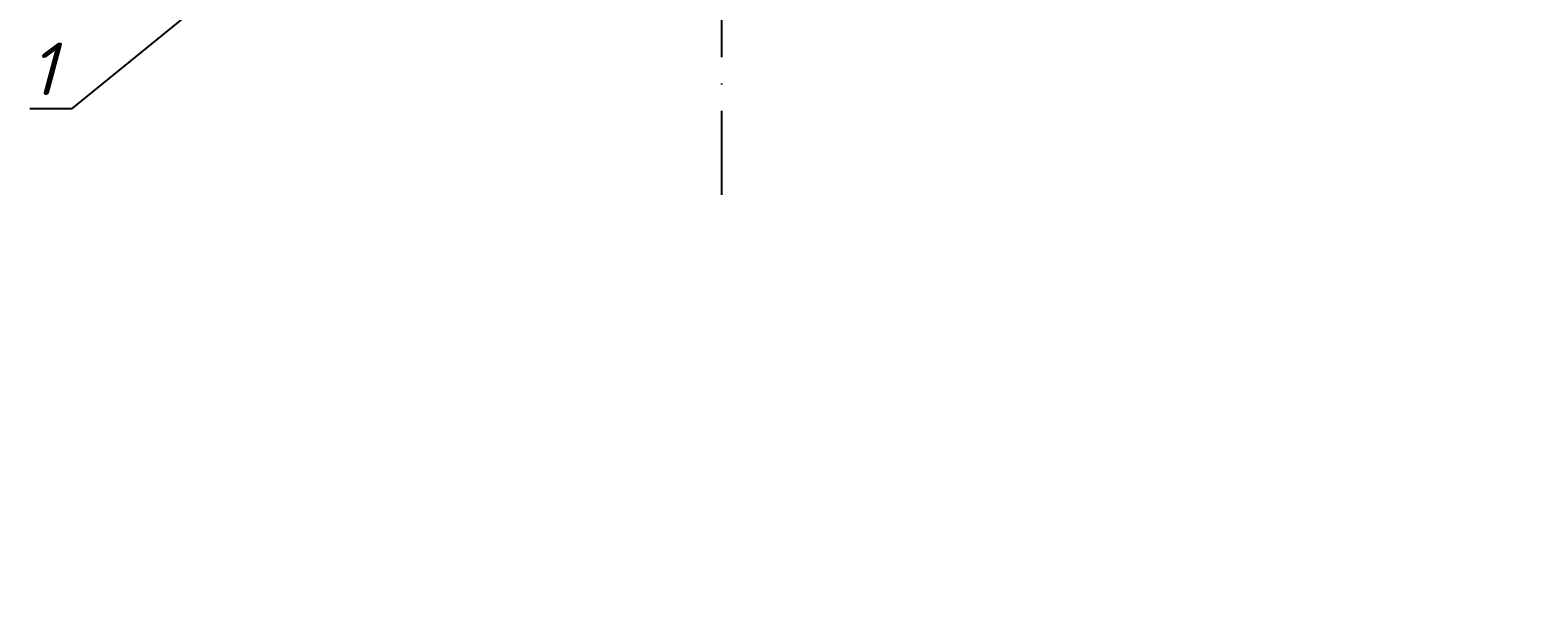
# Model space of a CAD drawing. Header units: millimetres. Extents: x -5427 to 3670, y -5891 to 948.
# Drawn here: x -5285.4 to -5115.4, y 675.4 to 739.4 of the extents above; entities that cross this region are included whole.
import ezdxf

# ---------------------------------------------------------------- set-up
doc = ezdxf.new("R2010")
doc.units = ezdxf.units.MM
doc.header["$MEASUREMENT"] = 0
doc.linetypes.add('ACAD_ISO04W100', pattern=[30, 24, -3, 0, -3])
doc.layers.add('оси', color=1, linetype='ACAD_ISO04W100')
doc.layers.add('Тонкие', color=140, linetype='Continuous', lineweight=25)
doc.styles.get("Standard").update_dxf_attribs({"font": 'isocpeui.ttf'})
doc.dimstyles.new('ISO-25', dxfattribs={"dimtxt": 4, "dimasz": 4, "dimexe": 1.25, "dimexo": 0, "dimtad": 1, "dimtxsty": 'Standard', "dimcen": 2.5, "dimadec": 0, "dimazin": 0, "dimtfac": 1, "dimtmove": 0, "dimatfit": 3, "dimfxl": 1, "dimarcsym": 0})

# ---------------------------------------------------------------- blocks, each defined once
blk = doc.blocks.new('*D526')
at = {"layer": 'Defpoints', "color": 0, "transparency": 16777216}
for p in [(-4882.96, 889.93), (-5269.96, 797.84), (-4882.96, 523.84)]:
    blk.add_point(p, dxfattribs=at)
at = {"layer": 'Тонкие', "color": 0, "lineweight": -2, "transparency": 16777216}
for p, q in [((-5269.96, 797.84), (-5269.96, 891.18)), ((-4882.96, 523.84), (-4882.96, 891.18)), ((-5265.96, 889.93), (-4886.96, 889.93))]:
    blk.add_line(p, q, dxfattribs=at)
at = {"layer": 'Тонкие', "color": 0, "transparency": 16777216}
for points in [[(-5265.96, 890.6), (-5265.96, 889.26), (-5269.96, 889.93)], [(-4886.96, 890.6), (-4886.96, 889.26), (-4882.96, 889.93)]]:
    blk.add_solid(points, dxfattribs=at)
at = {"layer": 'Тонкие', "color": 0, "transparency": 16777216, "insert": (-5076.46, 892.58), "char_height": 4, "attachment_point": 5}
blk.add_mtext('387', dxfattribs=at)

msp = doc.modelspace()

# ---------------------------------------------------------------- linework, layer by layer
at = {"layer": 'оси'}
msp.add_line((-5206.456, 880.655), (-5206.456, 720.581), dxfattribs=at)
at = {"layer": 'Тонкие'}
for p, q in [((-5263.997, 743.903), (-5280.624, 730.365)), ((-5280.624, 730.365), (-5285.36, 730.365))]:
    msp.add_line(p, q, dxfattribs=at)

# ---------------------------------------------------------------- texts
msp.add_text('1', height=6, dxfattribs=at).set_placement((-5285.379, 731.938))

# ---------------------------------------------------------------- dimensions: what is measured, and where the dimension line sits
dim = msp.add_linear_dim(base=(-4882.959, 889.929), p1=(-5269.955, 797.838), p2=(-4882.959, 523.838), dimstyle='ISO-25', dxfattribs=at)
dim.commit()
dim.dimension.update_dxf_attribs({"geometry": '*D526', "text_midpoint": (-5076.457, 892.58)})

doc.saveas('drawing.dxf')
